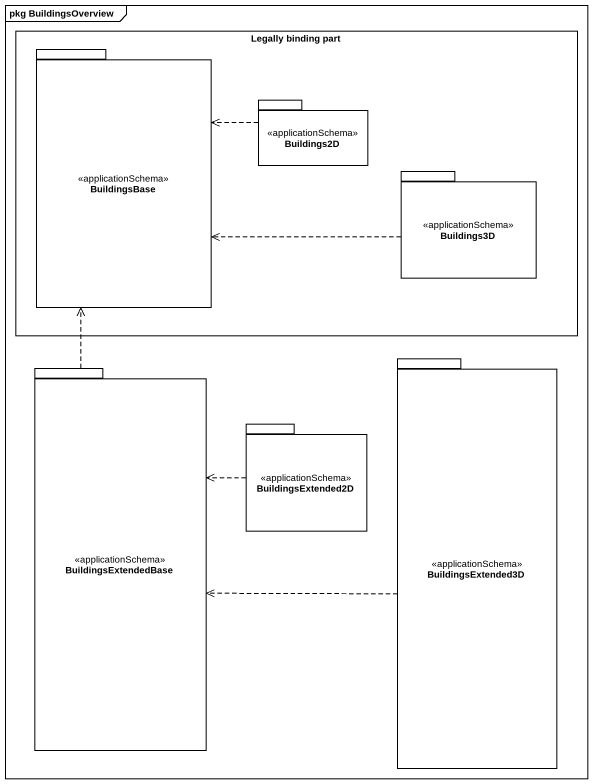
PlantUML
@startuml
mainframe pkg BuildingsOverview
rectangle "Legally binding part" as Legally_binding_part {
  package BuildingsBase <<applicationSchema>> {
  }
  package Buildings2D <<applicationSchema>> {
  }
  package Buildings3D <<applicationSchema>> {
  }
}
package BuildingsExtendedBase <<applicationSchema>> {
}
package BuildingsExtended3D <<applicationSchema>> {
}
package BuildingsExtended2D <<applicationSchema>> {
}
Buildings2D .left.> BuildingsBase
Buildings3D .left.> BuildingsBase
BuildingsExtendedBase .up.> BuildingsBase
BuildingsExtended3D .left.> BuildingsExtendedBase
BuildingsExtended2D .left.> BuildingsExtendedBase
@enduml
